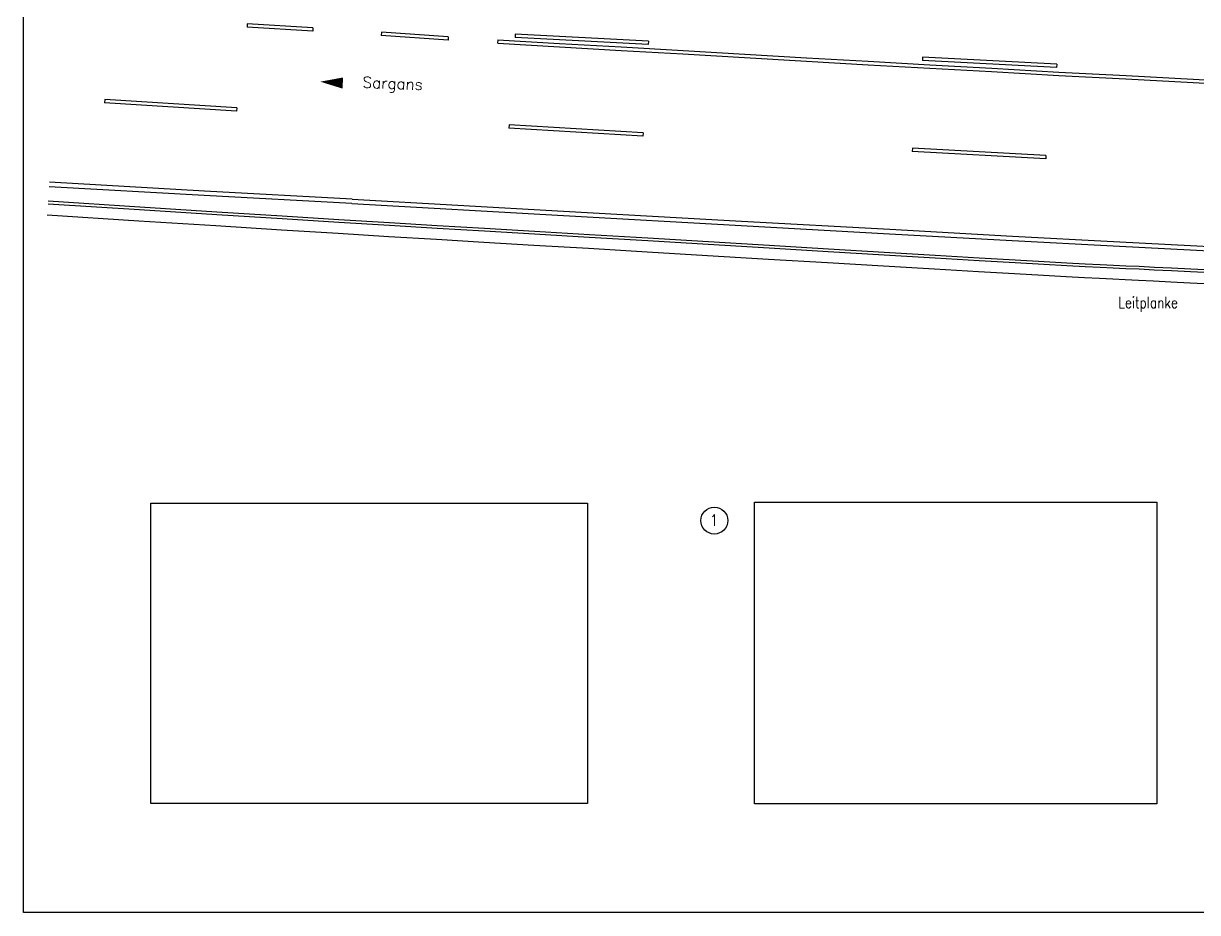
# Model space of a CAD drawing. Extents: x -209 to 22, y -29 to 51.
# Drawn here: x -208.6 to -156.1, y -28.7 to 11.1 of the extents above; entities that cross this region are included whole.
import ezdxf

# ---------------------------------------------------------------- set-up
doc = ezdxf.new("R2010")
doc.units = 0
doc.header["$MEASUREMENT"] = 0
doc.layers.get('0').update_dxf_attribs({"linetype": 'CONTINUOUS'})
for name, color, linetype in [('LAYER01', 3, 'CONTINUOUS'), ('LEITPFOSTEN', 7, 'CONTINUOUS'), ('LEITPLANKEN', 4, 'CONTINUOUS'), ('MARKIERUNGEN', 2, 'CONTINUOUS'), ('TEXT_2', 7, 'CONTINUOUS')]:
    doc.layers.add(name, color=color, linetype=linetype)
doc.styles.add('ROMANDUPLEX', font='romand.shx', dxfattribs={"height": 0.3})
picture_1 = doc.add_image_def('image8.jpg', size_in_pixel=(1600, 1200))
picture_2 = doc.add_image_def('image9.jpg', size_in_pixel=(854, 587))

msp = doc.modelspace()

# ---------------------------------------------------------------- linework, layer by layer
at = {"layer": 'LAYER01', "color": 7, "linetype": 'CONTINUOUS'}
for p, q in [((-208.601, -28.726), (-208.601, 50.885)), ((21.723, -28.726), (-208.601, -28.726))]:
    msp.add_line(p, q, dxfattribs=at)
at = {"layer": 'LEITPLANKEN', "linetype": 'CONTINUOUS', "flags": 128}
for points in [[(-207.503, 2.995), (-203.404, 2.731), (-199.956, 2.512), (-197.029, 2.328), (-194.496, 2.17), (-192.229, 2.032), (-190.099, 1.903), (-187.979, 1.777), (-185.74, 1.643), (-183.29, 1.496), (-180.671, 1.34), (-177.963, 1.177), (-175.245, 1.015), (-172.595, 0.856), (-170.093, 0.707), (-167.816, 0.572), (-165.844, 0.456), (-164.232, 0.363), (-162.944, 0.29), (-161.92, 0.233), (-161.102, 0.19), (-160.428, 0.156), (-159.841, 0.127), (-159.281, 0.1), (-158.687, 0.072), (-158.011, 0.038), (-157.243, 0), (-156.383, -0.044), (-155.431, -0.092)], [(-207.495, 3.115), (-203.397, 2.851), (-199.948, 2.632), (-197.022, 2.447), (-194.489, 2.29), (-192.222, 2.152), (-190.092, 2.023), (-187.972, 1.896), (-185.733, 1.763), (-183.282, 1.616), (-180.664, 1.459), (-177.956, 1.297), (-175.238, 1.135), (-172.588, 0.976), (-170.086, 0.827), (-167.809, 0.692), (-165.837, 0.576), (-164.225, 0.483), (-162.937, 0.41), (-161.914, 0.353), (-161.095, 0.31), (-160.422, 0.275), (-159.835, 0.247), (-159.275, 0.22), (-158.681, 0.192), (-158.005, 0.158), (-157.237, 0.12), (-156.377, 0.076), (-155.424, 0.027)], [(-207.535, 2.496), (-203.436, 2.232), (-199.988, 2.013), (-197.061, 1.829), (-194.527, 1.671), (-192.259, 1.533), (-190.129, 1.404), (-188.009, 1.277), (-185.77, 1.144), (-183.319, 0.997), (-180.701, 0.841), (-177.993, 0.678), (-175.275, 0.516), (-172.625, 0.357), (-170.123, 0.208), (-167.846, 0.073), (-165.873, -0.043), (-164.261, -0.136), (-162.972, -0.209), (-161.947, -0.266), (-161.128, -0.309), (-160.453, -0.344), (-159.865, -0.372), (-159.304, -0.399), (-158.711, -0.428), (-158.036, -0.461), (-157.269, -0.499), (-156.408, -0.543), (-155.456, -0.592)]]:
    msp.add_lwpolyline(points, dxfattribs=at)
at = {"layer": 'MARKIERUNGEN', "linetype": 'CONTINUOUS'}
for p, q in [((-198.59, 11.039), (-198.599, 10.889)), ((-195.654, 10.869), (-198.59, 11.039)), ((-195.662, 10.719), (-198.599, 10.889)), ((-195.654, 10.869), (-195.662, 10.719)), ((-192.58, 10.673), (-192.591, 10.523)), ((-189.607, 10.314), (-192.591, 10.523)), ((-189.597, 10.464), (-192.58, 10.673)), ((-186.596, 10.58), (-186.604, 10.43)), ((-180.638, 10.261), (-186.596, 10.58)), ((-189.597, 10.464), (-189.607, 10.314)), ((-187.379, 10.33), (-187.388, 10.18)), ((-180.646, 10.111), (-186.604, 10.43)), ((-180.638, 10.261), (-180.646, 10.111)), ((-168.378, 9.551), (-168.385, 9.401)), ((-162.369, 9.234), (-168.378, 9.551)), ((-162.377, 9.085), (-168.385, 9.401)), ((-162.369, 9.234), (-162.377, 9.085)), ((-204.967, 7.656), (-204.976, 7.506)), ((-199.065, 7.14), (-204.976, 7.506)), ((-199.056, 7.289), (-204.967, 7.656)), ((-199.056, 7.289), (-199.065, 7.14)), ((-186.872, 6.527), (-186.881, 6.377)), ((-180.891, 6.02), (-186.881, 6.377)), ((-180.882, 6.17), (-186.872, 6.527)), ((-180.882, 6.17), (-180.891, 6.02)), ((-168.829, 5.475), (-168.837, 5.325)), ((-162.866, 4.998), (-168.837, 5.325)), ((-162.858, 5.148), (-168.829, 5.475)), ((-162.858, 5.148), (-162.866, 4.998))]:
    msp.add_line(p, q, dxfattribs=at)
at = {"layer": 'MARKIERUNGEN', "linetype": 'CONTINUOUS', "flags": 128}
for points in [[(-187.385, 10.18), (-184.623, 10.018), (-181.861, 9.856), (-179.099, 9.694), (-176.337, 9.533), (-173.575, 9.374), (-170.813, 9.215), (-168.05, 9.058), (-165.288, 8.903), (-162.283, 8.737), (-159.279, 8.574), (-156.274, 8.413), (-153.269, 8.255)], [(-187.379, 10.33), (-184.617, 10.168), (-181.855, 10.006), (-179.093, 9.844), (-176.331, 9.683), (-173.569, 9.524), (-170.806, 9.365), (-168.044, 9.208), (-165.282, 9.053), (-162.277, 8.887), (-159.273, 8.724), (-156.268, 8.563), (-153.263, 8.405)], [(-193.904, 3), (-200.516, 3.358), (-207.448, 3.755)], [(-193.893, 3.199), (-200.505, 3.558), (-207.43, 3.954)]]:
    msp.add_lwpolyline(points, dxfattribs=at)
at = {"layer": 'MARKIERUNGEN', "linetype": 'CONTINUOUS'}
for points in [[(-193.893, 3.199), (-184.433, 2.663), (-176.475, 2.216), (-169.841, 1.848), (-164.354, 1.548), (-159.836, 1.305), (-156.108, 1.108), (-152.994, 0.947), (-150.315, 0.81), (-147.915, 0.689), (-145.729, 0.579), (-143.711, 0.479), (-141.819, 0.386), (-140.007, 0.298), (-138.232, 0.212), (-136.449, 0.127), (-134.614, 0.04), (-132.695, -0.05), (-130.703, -0.144), (-128.664, -0.239), (-126.6, -0.334), (-124.535, -0.429)], [(-193.904, 3), (-184.444, 2.463), (-176.486, 2.016), (-169.852, 1.648), (-164.365, 1.348), (-159.846, 1.105), (-156.119, 0.908), (-153.004, 0.747), (-150.325, 0.611), (-147.925, 0.489), (-145.738, 0.38), (-143.721, 0.279), (-141.828, 0.186), (-140.016, 0.098), (-138.241, 0.012), (-136.458, -0.073), (-134.623, -0.16), (-132.704, -0.25), (-130.712, -0.343), (-128.673, -0.438), (-126.609, -0.534), (-124.544, -0.628)]]:
    msp.add_lwpolyline(points, dxfattribs=at)
at = {"layer": 'TEXT_2', "linetype": 'CONTINUOUS', "flags": 128}
msp.add_lwpolyline([(-195.322, 8.453, 0, 0.5, 0), (-194.314, 8.394, 0, 0, 0)], format="xyseb", dxfattribs=at)
at = {"layer": 'TEXT_2', "linetype": 'CONTINUOUS'}
msp.add_circle((-177.691, -11.185), 0.603, dxfattribs=at)

# ---------------------------------------------------------------- texts
at = {"layer": 'LEITPFOSTEN', "linetype": 'CONTINUOUS', "style": 'ROMANDUPLEX', "width": 0.8}
msp.add_text('Leitplanke', height=0.5, dxfattribs=at).set_placement((-159.612, -1.681))
at = {"layer": 'TEXT_2', "linetype": 'CONTINUOUS', "style": 'ROMANDUPLEX'}
msp.add_text('Sargans', height=0.5, rotation=357.7627, dxfattribs=at).set_placement((-193.441, 8.182))
at = {"layer": 'TEXT_2', "color": 3, "linetype": 'CONTINUOUS', "style": 'ROMANDUPLEX', "width": 0.8}
msp.add_text('1', height=0.5, dxfattribs=at).set_placement((-177.88, -11.42))

# ---------------------------------------------------------------- pictures from other files: only their frames are drawn
at = {"linetype": 'CONTINUOUS'}
image = msp.add_image(picture_2, insert=(-202.908, -23.841), size_in_units=(19.541, 13.432), dxfattribs=at)
image.dxf.flags = 7
image = msp.add_image(picture_1, insert=(-175.892, -23.867), size_in_units=(18, 13.5), dxfattribs=at)
image.dxf.flags = 7

doc.saveas('drawing.dxf')
